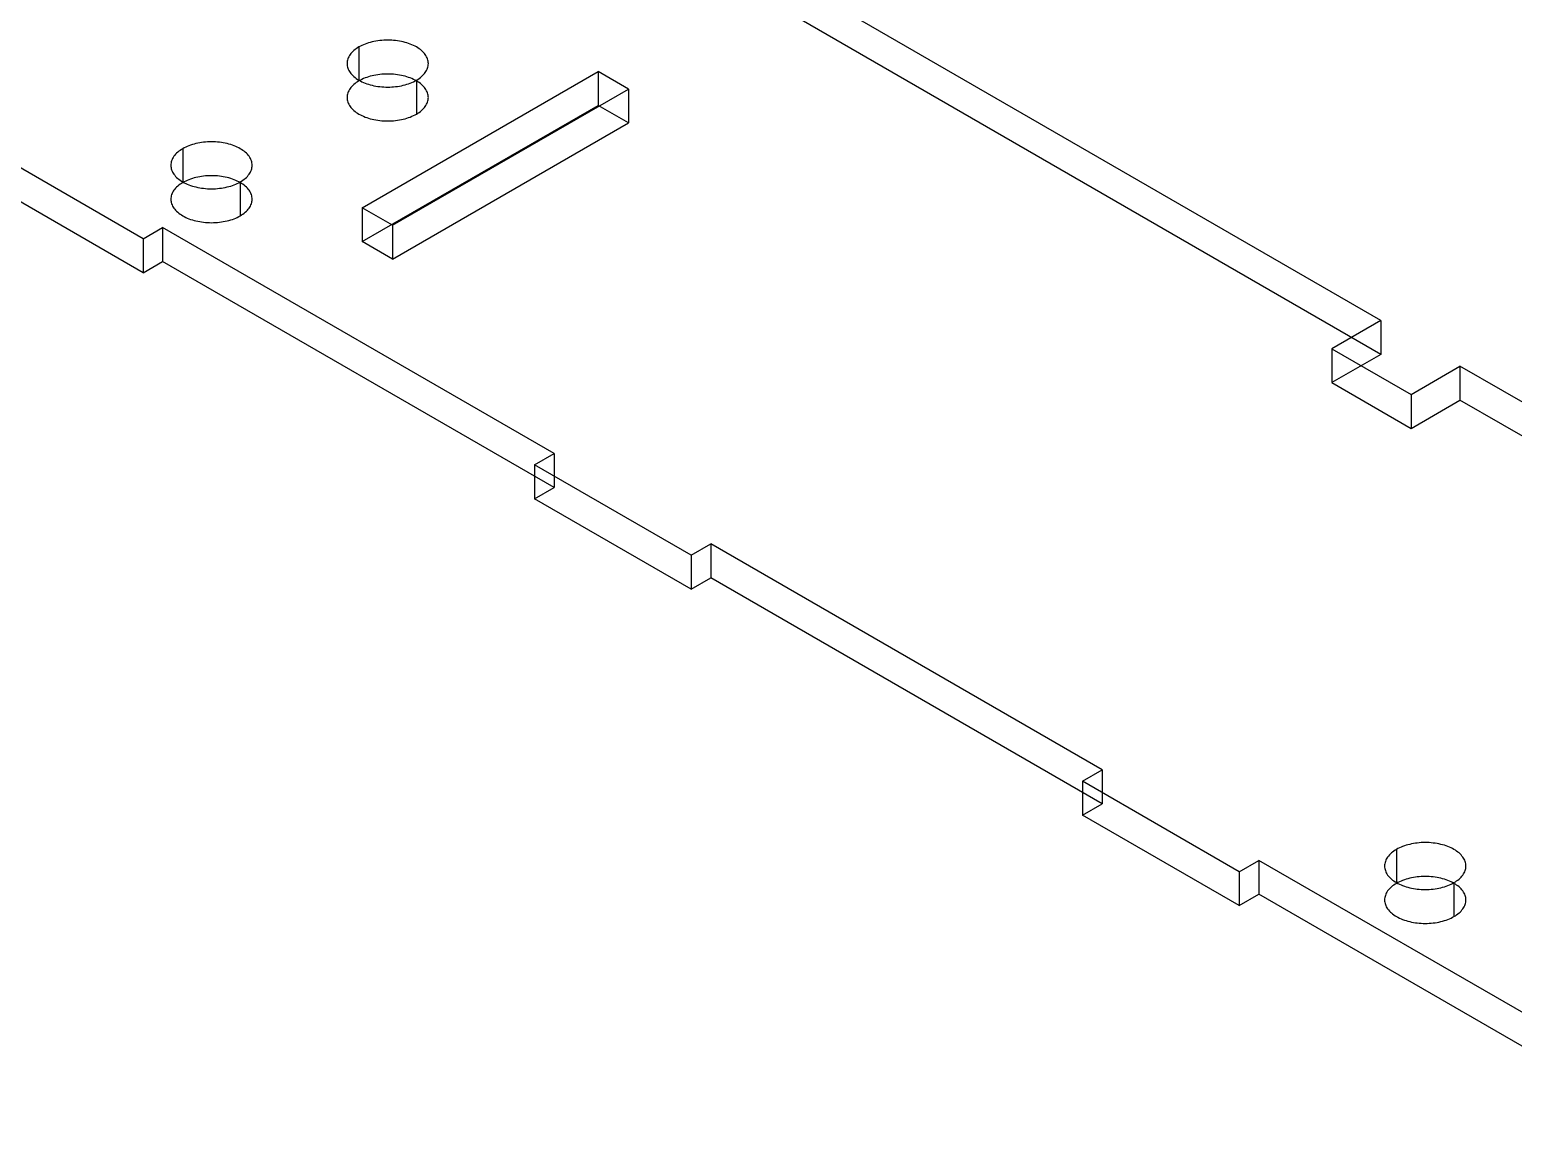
# Model space of a CAD drawing. Header units: inches. Extents: x 3 to 201, y 3 to 129.
# Drawn here: x 168.242 to 172.822, y 76.361 to 79.728 of the extents above; entities that cross this region are included whole.
import ezdxf

# ---------------------------------------------------------------- set-up
doc = ezdxf.new("R2010")
doc.units = ezdxf.units.IN
doc.header["$MEASUREMENT"] = 0

msp = doc.modelspace()

# ---------------------------------------------------------------- linework, layer by layer
at = {"layer": 'OUTLINE'}
for p, q in [((172.4127, 78.8303), (168.7599, 80.9393)), ((172.4127, 78.7256), (168.7599, 80.8346)), ((169.2778, 79.6834), (169.2728, 79.6813)), ((169.2831, 79.6853), (169.2778, 79.6834)), ((169.2884, 79.6871), (169.2831, 79.6853)), ((169.2939, 79.6886), (169.2884, 79.6871)), ((169.2995, 79.6901), (169.2939, 79.6886)), ((169.3053, 79.6914), (169.2995, 79.6901)), ((169.3111, 79.6925), (169.3053, 79.6914)), ((169.3171, 79.6934), (169.3111, 79.6925)), ((169.3231, 79.6942), (169.3171, 79.6934)), ((169.3292, 79.6948), (169.3231, 79.6942)), ((169.3353, 79.6953), (169.3292, 79.6948)), ((169.3414, 79.6955), (169.3353, 79.6953)), ((169.3476, 79.6956), (169.3414, 79.6955)), ((169.3537, 79.6955), (169.3476, 79.6956)), ((169.3599, 79.6953), (169.3537, 79.6955)), ((169.366, 79.6948), (169.3599, 79.6953)), ((169.3721, 79.6942), (169.366, 79.6948)), ((169.3781, 79.6934), (169.3721, 79.6942)), ((169.384, 79.6925), (169.3781, 79.6934)), ((169.3899, 79.6914), (169.384, 79.6925)), ((169.3956, 79.6901), (169.3899, 79.6914)), ((169.4012, 79.6886), (169.3956, 79.6901)), ((169.4067, 79.6871), (169.4012, 79.6886)), ((169.4121, 79.6853), (169.4067, 79.6871)), ((169.4173, 79.6834), (169.4121, 79.6853)), ((169.4223, 79.6813), (169.4173, 79.6834)), ((169.2258, 79.6407), (169.2245, 79.6373)), ((169.2275, 79.6442), (169.2258, 79.6407)), ((169.2294, 79.6476), (169.2275, 79.6442)), ((169.2316, 79.6509), (169.2294, 79.6476)), ((169.2341, 79.6541), (169.2316, 79.6509)), ((169.2369, 79.6573), (169.2341, 79.6541)), ((169.2399, 79.6604), (169.2369, 79.6573)), ((169.2432, 79.6634), (169.2399, 79.6604)), ((169.2468, 79.6663), (169.2432, 79.6634)), ((169.2506, 79.6691), (169.2468, 79.6663)), ((169.2546, 79.6718), (169.2506, 79.6691)), ((169.2588, 79.6744), (169.2546, 79.6718)), ((169.2633, 79.6768), (169.2588, 79.6744)), ((169.2588, 79.6744), (169.2588, 79.5697)), ((169.268, 79.6792), (169.2633, 79.6768)), ((169.2728, 79.6813), (169.268, 79.6792)), ((169.4272, 79.6792), (169.4223, 79.6813)), ((169.4319, 79.6768), (169.4272, 79.6792)), ((169.4363, 79.6744), (169.4319, 79.6768)), ((169.4406, 79.6718), (169.4363, 79.6744)), ((169.4446, 79.6691), (169.4406, 79.6718)), ((169.4484, 79.6663), (169.4446, 79.6691)), ((169.4519, 79.6634), (169.4484, 79.6663)), ((169.4552, 79.6604), (169.4519, 79.6634)), ((169.4583, 79.6573), (169.4552, 79.6604)), ((169.461, 79.6541), (169.4583, 79.6573)), ((169.4635, 79.6509), (169.461, 79.6541)), ((169.4658, 79.6476), (169.4635, 79.6509)), ((169.4677, 79.6442), (169.4658, 79.6476)), ((169.4693, 79.6407), (169.4677, 79.6442)), ((169.4707, 79.6373), (169.4693, 79.6407)), ((169.2222, 79.6267), (169.2221, 79.6231)), ((169.2221, 79.6231), (169.2222, 79.6196)), ((169.2227, 79.6302), (169.2222, 79.6267)), ((169.2222, 79.6196), (169.2227, 79.616)), ((169.2234, 79.6338), (169.2227, 79.6302)), ((169.2227, 79.616), (169.2234, 79.6125)), ((169.2245, 79.6373), (169.2234, 79.6338)), ((169.2234, 79.6125), (169.2245, 79.609)), ((169.2245, 79.609), (169.2258, 79.6055)), ((169.2258, 79.6055), (169.2275, 79.6021)), ((169.2275, 79.6021), (169.2294, 79.5987)), ((169.2294, 79.5987), (169.2316, 79.5954)), ((169.2316, 79.5954), (169.2341, 79.5922)), ((169.2341, 79.5922), (169.2369, 79.589)), ((169.2691, 79.1783), (169.9971, 79.5987)), ((169.4583, 79.589), (169.461, 79.5922)), ((169.461, 79.5922), (169.4635, 79.5954)), ((169.4635, 79.5954), (169.4658, 79.5987)), ((169.4658, 79.5987), (169.4677, 79.6021)), ((169.4677, 79.6021), (169.4693, 79.6055)), ((169.4693, 79.6055), (169.4707, 79.609)), ((169.4717, 79.6338), (169.4707, 79.6373)), ((169.4707, 79.609), (169.4717, 79.6125)), ((169.4725, 79.6302), (169.4717, 79.6338)), ((169.4717, 79.6125), (169.4725, 79.616)), ((169.4729, 79.6267), (169.4725, 79.6302)), ((169.4725, 79.616), (169.4729, 79.6196)), ((169.4731, 79.6231), (169.4729, 79.6267)), ((169.4729, 79.6196), (169.4731, 79.6231)), ((169.9971, 79.5987), (169.9971, 79.494)), ((170.0907, 79.5446), (169.9971, 79.5987)), ((169.2316, 79.5462), (169.2294, 79.5429)), ((169.2341, 79.5495), (169.2316, 79.5462)), ((169.2369, 79.5526), (169.2341, 79.5495)), ((169.2369, 79.589), (169.2399, 79.5859)), ((169.2399, 79.5557), (169.2369, 79.5526)), ((169.2399, 79.5859), (169.2432, 79.5829)), ((169.2432, 79.5587), (169.2399, 79.5557)), ((169.2432, 79.5829), (169.2468, 79.58)), ((169.2468, 79.5616), (169.2432, 79.5587)), ((169.2468, 79.58), (169.2506, 79.5772)), ((169.2506, 79.5645), (169.2468, 79.5616)), ((169.2506, 79.5772), (169.2546, 79.5745)), ((169.2546, 79.5671), (169.2506, 79.5645)), ((169.2546, 79.5745), (169.2588, 79.5719)), ((169.2588, 79.5697), (169.2546, 79.5671)), ((169.2633, 79.5722), (169.2588, 79.5697)), ((169.2588, 79.5719), (169.2633, 79.5694)), ((169.268, 79.5745), (169.2633, 79.5722)), ((169.2633, 79.5694), (169.268, 79.5671)), ((169.2728, 79.5767), (169.268, 79.5745)), ((169.268, 79.5671), (169.2728, 79.5649)), ((169.2778, 79.5787), (169.2728, 79.5767)), ((169.2728, 79.5649), (169.2778, 79.5629)), ((169.2831, 79.5806), (169.2778, 79.5787)), ((169.2778, 79.5629), (169.2831, 79.561)), ((169.2884, 79.5824), (169.2831, 79.5806)), ((169.2831, 79.561), (169.2884, 79.5592)), ((169.2939, 79.584), (169.2884, 79.5824)), ((169.2884, 79.5592), (169.2939, 79.5576)), ((169.2995, 79.5854), (169.2939, 79.584)), ((169.2939, 79.5576), (169.2995, 79.5562)), ((169.3053, 79.5867), (169.2995, 79.5854)), ((169.2995, 79.5562), (169.3053, 79.5549)), ((169.3111, 79.5878), (169.3053, 79.5867)), ((169.3053, 79.5549), (169.3111, 79.5538)), ((169.3171, 79.5888), (169.3111, 79.5878)), ((169.3111, 79.5538), (169.3171, 79.5528)), ((169.3231, 79.5896), (169.3171, 79.5888)), ((169.3171, 79.5528), (169.3231, 79.5521)), ((169.3292, 79.5902), (169.3231, 79.5896)), ((169.3231, 79.5521), (169.3292, 79.5515)), ((169.3353, 79.5906), (169.3292, 79.5902)), ((169.3292, 79.5515), (169.3353, 79.551)), ((169.3414, 79.5909), (169.3353, 79.5906)), ((169.3353, 79.551), (169.3414, 79.5508)), ((169.3476, 79.5909), (169.3414, 79.5909)), ((169.3414, 79.5508), (169.3476, 79.5507)), ((169.3537, 79.5909), (169.3476, 79.5909)), ((169.3476, 79.5507), (169.3537, 79.5508)), ((169.3599, 79.5906), (169.3537, 79.5909)), ((169.3537, 79.5508), (169.3599, 79.551)), ((169.366, 79.5902), (169.3599, 79.5906)), ((169.3599, 79.551), (169.366, 79.5515)), ((169.3721, 79.5896), (169.366, 79.5902)), ((169.366, 79.5515), (169.3721, 79.5521)), ((169.3781, 79.5888), (169.3721, 79.5896)), ((169.3721, 79.5521), (169.3781, 79.5528)), ((169.384, 79.5878), (169.3781, 79.5888)), ((169.3781, 79.5528), (169.384, 79.5538)), ((169.3899, 79.5867), (169.384, 79.5878)), ((169.384, 79.5538), (169.3899, 79.5549)), ((169.3956, 79.5854), (169.3899, 79.5867)), ((169.3899, 79.5549), (169.3956, 79.5562)), ((169.4012, 79.584), (169.3956, 79.5854)), ((169.3956, 79.5562), (169.4012, 79.5576)), ((169.4067, 79.5824), (169.4012, 79.584)), ((169.4012, 79.5576), (169.4067, 79.5592)), ((169.4121, 79.5806), (169.4067, 79.5824)), ((169.4067, 79.5592), (169.4121, 79.561)), ((169.4173, 79.5787), (169.4121, 79.5806)), ((169.4121, 79.561), (169.4173, 79.5629)), ((169.4223, 79.5767), (169.4173, 79.5787)), ((169.4173, 79.5629), (169.4223, 79.5649)), ((169.4272, 79.5745), (169.4223, 79.5767)), ((169.4223, 79.5649), (169.4272, 79.5671)), ((169.4319, 79.5722), (169.4272, 79.5745)), ((169.4272, 79.5671), (169.4319, 79.5694)), ((169.4363, 79.5697), (169.4319, 79.5722)), ((169.4319, 79.5694), (169.4363, 79.5719)), ((169.4363, 79.5719), (169.4406, 79.5745)), ((169.4363, 79.5719), (169.4363, 79.4672)), ((169.4406, 79.5671), (169.4363, 79.5697)), ((169.4406, 79.5745), (169.4446, 79.5772)), ((169.4446, 79.5645), (169.4406, 79.5671)), ((169.4446, 79.5772), (169.4484, 79.58)), ((169.4484, 79.5616), (169.4446, 79.5645)), ((169.4484, 79.58), (169.4519, 79.5829)), ((169.4519, 79.5587), (169.4484, 79.5616)), ((169.4519, 79.5829), (169.4552, 79.5859)), ((169.4552, 79.5557), (169.4519, 79.5587)), ((169.4552, 79.5859), (169.4583, 79.589)), ((169.4583, 79.5526), (169.4552, 79.5557)), ((169.461, 79.5495), (169.4583, 79.5526)), ((169.4635, 79.5462), (169.461, 79.5495)), ((169.4658, 79.5429), (169.4635, 79.5462)), ((169.2222, 79.522), (169.2221, 79.5185)), ((169.2221, 79.5185), (169.2222, 79.5149)), ((169.2227, 79.5256), (169.2222, 79.522)), ((169.2222, 79.5149), (169.2227, 79.5114)), ((169.2234, 79.5291), (169.2227, 79.5256)), ((169.2227, 79.5114), (169.2234, 79.5078)), ((169.2245, 79.5326), (169.2234, 79.5291)), ((169.2234, 79.5078), (169.2245, 79.5043)), ((169.2258, 79.5361), (169.2245, 79.5326)), ((169.2245, 79.5043), (169.2258, 79.5009)), ((169.2275, 79.5395), (169.2258, 79.5361)), ((169.2258, 79.5009), (169.2275, 79.4974)), ((169.2294, 79.5429), (169.2275, 79.5395)), ((169.3627, 79.1243), (170.0907, 79.5446)), ((169.4677, 79.5395), (169.4658, 79.5429)), ((169.4693, 79.5361), (169.4677, 79.5395)), ((169.4677, 79.4974), (169.4693, 79.5009)), ((169.4707, 79.5326), (169.4693, 79.5361)), ((169.4693, 79.5009), (169.4707, 79.5043)), ((169.4717, 79.5291), (169.4707, 79.5326)), ((169.4707, 79.5043), (169.4717, 79.5078)), ((169.4725, 79.5256), (169.4717, 79.5291)), ((169.4717, 79.5078), (169.4725, 79.5114)), ((169.4729, 79.522), (169.4725, 79.5256)), ((169.4725, 79.5114), (169.4729, 79.5149)), ((169.4731, 79.5185), (169.4729, 79.522)), ((169.4729, 79.5149), (169.4731, 79.5185)), ((170.0907, 79.5446), (170.0907, 79.44)), ((169.2275, 79.4974), (169.2294, 79.4941)), ((169.2294, 79.4941), (169.2316, 79.4907)), ((169.2316, 79.4907), (169.2341, 79.4875)), ((169.2341, 79.4875), (169.2369, 79.4843)), ((169.2369, 79.4843), (169.2399, 79.4812)), ((169.2399, 79.4812), (169.2432, 79.4782)), ((169.2432, 79.4782), (169.2468, 79.4753)), ((169.2468, 79.4753), (169.2506, 79.4725)), ((169.2506, 79.4725), (169.2546, 79.4698)), ((169.2546, 79.4698), (169.2588, 79.4672)), ((169.2588, 79.4672), (169.2633, 79.4648)), ((169.2633, 79.4648), (169.268, 79.4625)), ((169.268, 79.4625), (169.2728, 79.4603)), ((169.2691, 79.0737), (169.9971, 79.494)), ((169.2728, 79.4603), (169.2778, 79.4582)), ((169.2778, 79.4582), (169.2831, 79.4563)), ((169.2831, 79.4563), (169.2884, 79.4546)), ((169.2884, 79.4546), (169.2939, 79.453)), ((169.4012, 79.453), (169.4067, 79.4546)), ((169.4067, 79.4546), (169.4121, 79.4563)), ((169.4121, 79.4563), (169.4173, 79.4582)), ((169.4173, 79.4582), (169.4223, 79.4603)), ((169.4223, 79.4603), (169.4272, 79.4625)), ((169.4272, 79.4625), (169.4319, 79.4648)), ((169.4319, 79.4648), (169.4363, 79.4672)), ((169.4363, 79.4672), (169.4406, 79.4698)), ((169.4406, 79.4698), (169.4446, 79.4725)), ((169.4446, 79.4725), (169.4484, 79.4753)), ((169.4484, 79.4753), (169.4519, 79.4782)), ((169.4519, 79.4782), (169.4552, 79.4812)), ((169.4552, 79.4812), (169.4583, 79.4843)), ((169.4583, 79.4843), (169.461, 79.4875)), ((169.461, 79.4875), (169.4635, 79.4907)), ((169.4635, 79.4907), (169.4658, 79.4941)), ((169.4658, 79.4941), (169.4677, 79.4974)), ((170.0907, 79.44), (169.9971, 79.494)), ((169.2939, 79.453), (169.2995, 79.4515)), ((169.2995, 79.4515), (169.3053, 79.4503)), ((169.3053, 79.4503), (169.3111, 79.4491)), ((169.3111, 79.4491), (169.3171, 79.4482)), ((169.3171, 79.4482), (169.3231, 79.4474)), ((169.3231, 79.4474), (169.3292, 79.4468)), ((169.3292, 79.4468), (169.3353, 79.4464)), ((169.3353, 79.4464), (169.3414, 79.4461)), ((169.3414, 79.4461), (169.3476, 79.446)), ((169.3476, 79.446), (169.3537, 79.4461)), ((169.3537, 79.4461), (169.3599, 79.4464)), ((169.3599, 79.4464), (169.366, 79.4468)), ((169.3627, 79.0197), (170.0907, 79.44)), ((169.366, 79.4468), (169.3721, 79.4474)), ((169.3721, 79.4474), (169.3781, 79.4482)), ((169.3781, 79.4482), (169.384, 79.4491)), ((169.384, 79.4491), (169.3899, 79.4503)), ((169.3899, 79.4503), (169.3956, 79.4515)), ((169.3956, 79.4515), (169.4012, 79.453)), ((168.7195, 79.3629), (168.715, 79.3604)), ((168.7241, 79.3652), (168.7195, 79.3629)), ((168.729, 79.3674), (168.7241, 79.3652)), ((168.734, 79.3694), (168.729, 79.3674)), ((168.7392, 79.3713), (168.734, 79.3694)), ((168.7446, 79.3731), (168.7392, 79.3713)), ((168.7501, 79.3747), (168.7446, 79.3731)), ((168.7557, 79.3761), (168.7501, 79.3747)), ((168.7615, 79.3774), (168.7557, 79.3761)), ((168.7673, 79.3785), (168.7615, 79.3774)), ((168.7733, 79.3795), (168.7673, 79.3785)), ((168.7793, 79.3802), (168.7733, 79.3795)), ((168.7853, 79.3808), (168.7793, 79.3802)), ((168.7915, 79.3813), (168.7853, 79.3808)), ((168.7976, 79.3815), (168.7915, 79.3813)), ((168.8038, 79.3816), (168.7976, 79.3815)), ((168.8099, 79.3815), (168.8038, 79.3816)), ((168.8161, 79.3813), (168.8099, 79.3815)), ((168.8222, 79.3808), (168.8161, 79.3813)), ((168.8282, 79.3802), (168.8222, 79.3808)), ((168.8343, 79.3795), (168.8282, 79.3802)), ((168.8402, 79.3785), (168.8343, 79.3795)), ((168.846, 79.3774), (168.8402, 79.3785)), ((168.8518, 79.3761), (168.846, 79.3774)), ((168.8574, 79.3747), (168.8518, 79.3761)), ((168.8629, 79.3731), (168.8574, 79.3747)), ((168.8683, 79.3713), (168.8629, 79.3731)), ((168.8735, 79.3694), (168.8683, 79.3713)), ((168.8785, 79.3674), (168.8735, 79.3694)), ((168.8834, 79.3652), (168.8785, 79.3674)), ((168.888, 79.3629), (168.8834, 79.3652)), ((168.8925, 79.3604), (168.888, 79.3629)), ((168.5923, 79.0824), (168.1089, 79.3615)), ((168.6796, 79.3198), (168.6789, 79.3163)), ((168.6807, 79.3233), (168.6796, 79.3198)), ((168.682, 79.3268), (168.6807, 79.3233)), ((168.6837, 79.3302), (168.682, 79.3268)), ((168.6856, 79.3336), (168.6837, 79.3302)), ((168.6878, 79.3369), (168.6856, 79.3336)), ((168.6903, 79.3401), (168.6878, 79.3369)), ((168.6931, 79.3433), (168.6903, 79.3401)), ((168.6961, 79.3464), (168.6931, 79.3433)), ((168.6994, 79.3494), (168.6961, 79.3464)), ((168.7029, 79.3523), (168.6994, 79.3494)), ((168.7067, 79.3551), (168.7029, 79.3523)), ((168.7108, 79.3578), (168.7067, 79.3551)), ((168.715, 79.3604), (168.7108, 79.3578)), ((168.715, 79.3604), (168.715, 79.2557)), ((168.8968, 79.3578), (168.8925, 79.3604)), ((168.9008, 79.3551), (168.8968, 79.3578)), ((168.9046, 79.3523), (168.9008, 79.3551)), ((168.9081, 79.3494), (168.9046, 79.3523)), ((168.9114, 79.3464), (168.9081, 79.3494)), ((168.9144, 79.3433), (168.9114, 79.3464)), ((168.9172, 79.3401), (168.9144, 79.3433)), ((168.9197, 79.3369), (168.9172, 79.3401)), ((168.9219, 79.3336), (168.9197, 79.3369)), ((168.9239, 79.3302), (168.9219, 79.3336)), ((168.9255, 79.3268), (168.9239, 79.3302)), ((168.9269, 79.3233), (168.9255, 79.3268)), ((168.9279, 79.3198), (168.9269, 79.3233)), ((168.9287, 79.3163), (168.9279, 79.3198)), ((168.6784, 79.3127), (168.6782, 79.3092)), ((168.6782, 79.3092), (168.6784, 79.3056)), ((168.6789, 79.3163), (168.6784, 79.3127)), ((168.6784, 79.3056), (168.6789, 79.3021)), ((168.6789, 79.3021), (168.6796, 79.2985)), ((168.6796, 79.2985), (168.6807, 79.295)), ((168.6807, 79.295), (168.682, 79.2915)), ((168.682, 79.2915), (168.6837, 79.2881)), ((168.6837, 79.2881), (168.6856, 79.2847)), ((168.6856, 79.2847), (168.6878, 79.2814)), ((168.6878, 79.2814), (168.6903, 79.2782)), ((168.6903, 79.2782), (168.6931, 79.275)), ((168.6931, 79.275), (168.6961, 79.2719)), ((168.6961, 79.2719), (168.6994, 79.2689)), ((168.7557, 79.2714), (168.7501, 79.27)), ((168.7615, 79.2727), (168.7557, 79.2714)), ((168.7673, 79.2738), (168.7615, 79.2727)), ((168.7733, 79.2748), (168.7673, 79.2738)), ((168.7793, 79.2756), (168.7733, 79.2748)), ((168.7853, 79.2762), (168.7793, 79.2756)), ((168.7915, 79.2766), (168.7853, 79.2762)), ((168.7976, 79.2769), (168.7915, 79.2766)), ((168.8038, 79.277), (168.7976, 79.2769)), ((168.8099, 79.2769), (168.8038, 79.277)), ((168.8161, 79.2766), (168.8099, 79.2769)), ((168.8222, 79.2762), (168.8161, 79.2766)), ((168.8282, 79.2756), (168.8222, 79.2762)), ((168.8343, 79.2748), (168.8282, 79.2756)), ((168.8402, 79.2738), (168.8343, 79.2748)), ((168.846, 79.2727), (168.8402, 79.2738)), ((168.8518, 79.2714), (168.846, 79.2727)), ((168.8574, 79.27), (168.8518, 79.2714)), ((168.9081, 79.2689), (168.9114, 79.2719)), ((168.9114, 79.2719), (168.9144, 79.275)), ((168.9144, 79.275), (168.9172, 79.2782)), ((168.9172, 79.2782), (168.9197, 79.2814)), ((168.9197, 79.2814), (168.9219, 79.2847)), ((168.9219, 79.2847), (168.9239, 79.2881)), ((168.9239, 79.2881), (168.9255, 79.2915)), ((168.9255, 79.2915), (168.9269, 79.295)), ((168.9269, 79.295), (168.9279, 79.2985)), ((168.9279, 79.2985), (168.9287, 79.3021)), ((168.9291, 79.3127), (168.9287, 79.3163)), ((168.9287, 79.3021), (168.9291, 79.3056)), ((168.9293, 79.3092), (168.9291, 79.3127)), ((168.9291, 79.3056), (168.9293, 79.3092)), ((168.5923, 78.9777), (168.1089, 79.2568)), ((168.6837, 79.2255), (168.682, 79.2221)), ((168.6856, 79.2289), (168.6837, 79.2255)), ((168.6878, 79.2322), (168.6856, 79.2289)), ((168.6903, 79.2355), (168.6878, 79.2322)), ((168.6931, 79.2387), (168.6903, 79.2355)), ((168.6961, 79.2418), (168.6931, 79.2387)), ((168.6994, 79.2448), (168.6961, 79.2418)), ((168.6994, 79.2689), (168.7029, 79.266)), ((168.7029, 79.2477), (168.6994, 79.2448)), ((168.7029, 79.266), (168.7067, 79.2632)), ((168.7067, 79.2505), (168.7029, 79.2477)), ((168.7067, 79.2632), (168.7108, 79.2605)), ((168.7108, 79.2532), (168.7067, 79.2505)), ((168.7108, 79.2605), (168.715, 79.2579)), ((168.715, 79.2557), (168.7108, 79.2532)), ((168.7195, 79.2582), (168.715, 79.2557)), ((168.715, 79.2579), (168.7195, 79.2555)), ((168.7241, 79.2605), (168.7195, 79.2582)), ((168.7195, 79.2555), (168.7241, 79.2531)), ((168.729, 79.2627), (168.7241, 79.2605)), ((168.7241, 79.2531), (168.729, 79.251)), ((168.734, 79.2647), (168.729, 79.2627)), ((168.729, 79.251), (168.734, 79.2489)), ((168.7392, 79.2667), (168.734, 79.2647)), ((168.734, 79.2489), (168.7392, 79.247)), ((168.7446, 79.2684), (168.7392, 79.2667)), ((168.7392, 79.247), (168.7446, 79.2452)), ((168.7501, 79.27), (168.7446, 79.2684)), ((168.7446, 79.2452), (168.7501, 79.2436)), ((168.7501, 79.2436), (168.7557, 79.2422)), ((168.7557, 79.2422), (168.7615, 79.2409)), ((168.7615, 79.2409), (168.7673, 79.2398)), ((168.7673, 79.2398), (168.7733, 79.2389)), ((168.7733, 79.2389), (168.7793, 79.2381)), ((168.7793, 79.2381), (168.7853, 79.2375)), ((168.7853, 79.2375), (168.7915, 79.237)), ((168.7915, 79.237), (168.7976, 79.2368)), ((168.7976, 79.2368), (168.8038, 79.2367)), ((168.8038, 79.2367), (168.8099, 79.2368)), ((168.8099, 79.2368), (168.8161, 79.237)), ((168.8161, 79.237), (168.8222, 79.2375)), ((168.8222, 79.2375), (168.8282, 79.2381)), ((168.8282, 79.2381), (168.8343, 79.2389)), ((168.8343, 79.2389), (168.8402, 79.2398)), ((168.8402, 79.2398), (168.846, 79.2409)), ((168.846, 79.2409), (168.8518, 79.2422)), ((168.8518, 79.2422), (168.8574, 79.2436)), ((168.8629, 79.2684), (168.8574, 79.27)), ((168.8574, 79.2436), (168.8629, 79.2452)), ((168.8683, 79.2667), (168.8629, 79.2684)), ((168.8629, 79.2452), (168.8683, 79.247)), ((168.8735, 79.2647), (168.8683, 79.2667)), ((168.8683, 79.247), (168.8735, 79.2489)), ((168.8785, 79.2627), (168.8735, 79.2647)), ((168.8735, 79.2489), (168.8785, 79.251)), ((168.8834, 79.2605), (168.8785, 79.2627)), ((168.8785, 79.251), (168.8834, 79.2531)), ((168.888, 79.2582), (168.8834, 79.2605)), ((168.8834, 79.2531), (168.888, 79.2555)), ((168.8925, 79.2557), (168.888, 79.2582)), ((168.888, 79.2555), (168.8925, 79.2579)), ((168.8925, 79.2579), (168.8968, 79.2605)), ((168.8925, 79.2579), (168.8925, 79.1533)), ((168.8968, 79.2532), (168.8925, 79.2557)), ((168.8968, 79.2605), (168.9008, 79.2632)), ((168.9008, 79.2505), (168.8968, 79.2532)), ((168.9008, 79.2632), (168.9046, 79.266)), ((168.9046, 79.2477), (168.9008, 79.2505)), ((168.9046, 79.266), (168.9081, 79.2689)), ((168.9081, 79.2448), (168.9046, 79.2477)), ((168.9114, 79.2418), (168.9081, 79.2448)), ((168.9144, 79.2387), (168.9114, 79.2418)), ((168.9172, 79.2355), (168.9144, 79.2387)), ((168.9197, 79.2322), (168.9172, 79.2355)), ((168.9219, 79.2289), (168.9197, 79.2322)), ((168.9239, 79.2255), (168.9219, 79.2289)), ((168.9255, 79.2221), (168.9239, 79.2255)), ((168.6784, 79.2081), (168.6782, 79.2045)), ((168.6782, 79.2045), (168.6784, 79.2009)), ((168.6789, 79.2116), (168.6784, 79.2081)), ((168.6784, 79.2009), (168.6789, 79.1974)), ((168.6796, 79.2151), (168.6789, 79.2116)), ((168.6789, 79.1974), (168.6796, 79.1939)), ((168.6807, 79.2186), (168.6796, 79.2151)), ((168.6796, 79.1939), (168.6807, 79.1904)), ((168.682, 79.2221), (168.6807, 79.2186)), ((168.6807, 79.1904), (168.682, 79.1869)), ((168.682, 79.1869), (168.6837, 79.1835)), ((168.6837, 79.1835), (168.6856, 79.1801)), ((168.6856, 79.1801), (168.6878, 79.1768)), ((168.9197, 79.1768), (168.9219, 79.1801)), ((168.9219, 79.1801), (168.9239, 79.1835)), ((168.9239, 79.1835), (168.9255, 79.1869)), ((168.9269, 79.2186), (168.9255, 79.2221)), ((168.9255, 79.1869), (168.9269, 79.1904)), ((168.9279, 79.2151), (168.9269, 79.2186)), ((168.9269, 79.1904), (168.9279, 79.1939)), ((168.9287, 79.2116), (168.9279, 79.2151)), ((168.9279, 79.1939), (168.9287, 79.1974)), ((168.9291, 79.2081), (168.9287, 79.2116)), ((168.9287, 79.1974), (168.9291, 79.2009)), ((168.9293, 79.2045), (168.9291, 79.2081)), ((168.9291, 79.2009), (168.9293, 79.2045)), ((168.6878, 79.1768), (168.6903, 79.1735)), ((168.6903, 79.1735), (168.6931, 79.1703)), ((168.6931, 79.1703), (168.6961, 79.1672)), ((168.6961, 79.1672), (168.6994, 79.1642)), ((168.6994, 79.1642), (168.7029, 79.1613)), ((168.7029, 79.1613), (168.7067, 79.1585)), ((168.7067, 79.1585), (168.7108, 79.1558)), ((168.7108, 79.1558), (168.715, 79.1533)), ((168.715, 79.1533), (168.7195, 79.1508)), ((168.7195, 79.1508), (168.7241, 79.1485)), ((168.7241, 79.1485), (168.729, 79.1463)), ((168.729, 79.1463), (168.734, 79.1442)), ((168.734, 79.1442), (168.7392, 79.1423)), ((168.7392, 79.1423), (168.7446, 79.1406)), ((168.7446, 79.1406), (168.7501, 79.139)), ((168.7501, 79.139), (168.7557, 79.1375)), ((168.7557, 79.1375), (168.7615, 79.1363)), ((168.7615, 79.1363), (168.7673, 79.1352)), ((168.7673, 79.1352), (168.7733, 79.1342)), ((168.7733, 79.1342), (168.7793, 79.1334)), ((168.8282, 79.1334), (168.8343, 79.1342)), ((168.8343, 79.1342), (168.8402, 79.1352)), ((168.8402, 79.1352), (168.846, 79.1363)), ((168.846, 79.1363), (168.8518, 79.1375)), ((168.8518, 79.1375), (168.8574, 79.139)), ((168.8574, 79.139), (168.8629, 79.1406)), ((168.8629, 79.1406), (168.8683, 79.1423)), ((168.8683, 79.1423), (168.8735, 79.1442)), ((168.8735, 79.1442), (168.8785, 79.1463)), ((168.8785, 79.1463), (168.8834, 79.1485)), ((168.8834, 79.1485), (168.888, 79.1508)), ((168.888, 79.1508), (168.8925, 79.1533)), ((168.8925, 79.1533), (168.8968, 79.1558)), ((168.8968, 79.1558), (168.9008, 79.1585)), ((168.9008, 79.1585), (168.9046, 79.1613)), ((168.9046, 79.1613), (168.9081, 79.1642)), ((168.9081, 79.1642), (168.9114, 79.1672)), ((168.9114, 79.1672), (168.9144, 79.1703)), ((168.9144, 79.1703), (168.9172, 79.1735)), ((168.9172, 79.1735), (168.9197, 79.1768)), ((169.3627, 79.1243), (169.2691, 79.1783)), ((169.2691, 79.1783), (169.2691, 79.0737)), ((168.5923, 79.0824), (168.6527, 79.1173)), ((169.8612, 78.4195), (168.6527, 79.1173)), ((168.6527, 79.1173), (168.6527, 79.0126)), ((168.7793, 79.1334), (168.7853, 79.1328)), ((168.7853, 79.1328), (168.7915, 79.1324)), ((168.7915, 79.1324), (168.7976, 79.1321)), ((168.7976, 79.1321), (168.8038, 79.132)), ((168.8038, 79.132), (168.8099, 79.1321)), ((168.8099, 79.1321), (168.8161, 79.1324)), ((168.8161, 79.1324), (168.8222, 79.1328)), ((168.8222, 79.1328), (168.8282, 79.1334)), ((169.3627, 79.1243), (169.3627, 79.0197)), ((168.5923, 79.0824), (168.5923, 78.9777)), ((169.3627, 79.0197), (169.2691, 79.0737)), ((168.5923, 78.9777), (168.6527, 79.0126)), ((169.8612, 78.3149), (168.6527, 79.0126)), ((172.4127, 78.8303), (172.2616, 78.7431)), ((172.4127, 78.8303), (172.4127, 78.7256)), ((172.2616, 78.7431), (172.5062, 78.6019)), ((172.2616, 78.7431), (172.2616, 78.6384)), ((172.4127, 78.7256), (172.2616, 78.6384)), ((172.5062, 78.6019), (172.6573, 78.6891)), ((172.6573, 78.6891), (172.6573, 78.5844)), ((176.3101, 76.5801), (172.6573, 78.6891)), ((172.2616, 78.6384), (172.5062, 78.4972)), ((172.5062, 78.6019), (172.5062, 78.4972)), ((172.5062, 78.4972), (172.6573, 78.5844)), ((176.3101, 76.4754), (172.6573, 78.5844)), ((169.8008, 78.3846), (169.8612, 78.4195)), ((169.8612, 78.4195), (169.8612, 78.3149)), ((169.8008, 78.3846), (169.8008, 78.28)), ((170.2842, 78.1055), (169.8008, 78.3846)), ((169.8008, 78.28), (169.8612, 78.3149)), ((170.2842, 78.0009), (169.8008, 78.28)), ((170.2842, 78.1055), (170.3446, 78.1404)), ((171.5531, 77.4427), (170.3446, 78.1404)), ((170.3446, 78.1404), (170.3446, 78.0358)), ((170.2842, 78.1055), (170.2842, 78.0009)), ((170.2842, 78.0009), (170.3446, 78.0358)), ((171.5531, 77.338), (170.3446, 78.0358)), ((171.4927, 77.4078), (171.5531, 77.4427)), ((171.5531, 77.4427), (171.5531, 77.338)), ((171.4927, 77.4078), (171.4927, 77.3031)), ((171.976, 77.1287), (171.4927, 77.4078)), ((171.4927, 77.3031), (171.5531, 77.338)), ((171.976, 77.024), (171.4927, 77.3031)), ((172.4964, 77.2117), (172.4909, 77.2101)), ((172.5021, 77.2131), (172.4964, 77.2117)), ((172.5078, 77.2144), (172.5021, 77.2131)), ((172.5136, 77.2155), (172.5078, 77.2144)), ((172.5196, 77.2164), (172.5136, 77.2155)), ((172.5256, 77.2172), (172.5196, 77.2164)), ((172.5317, 77.2178), (172.5256, 77.2172)), ((172.5378, 77.2183), (172.5317, 77.2178)), ((172.5439, 77.2185), (172.5378, 77.2183)), ((172.5501, 77.2186), (172.5439, 77.2185)), ((172.5562, 77.2185), (172.5501, 77.2186)), ((172.5624, 77.2183), (172.5562, 77.2185)), ((172.5685, 77.2178), (172.5624, 77.2183)), ((172.5746, 77.2172), (172.5685, 77.2178)), ((172.5806, 77.2164), (172.5746, 77.2172)), ((172.5865, 77.2155), (172.5806, 77.2164)), ((172.5924, 77.2144), (172.5865, 77.2155)), ((172.5981, 77.2131), (172.5924, 77.2144)), ((172.6037, 77.2117), (172.5981, 77.2131)), ((172.6092, 77.2101), (172.6037, 77.2117)), ((172.43, 77.1672), (172.4283, 77.1638)), ((172.4319, 77.1706), (172.43, 77.1672)), ((172.4341, 77.1739), (172.4319, 77.1706)), ((172.4366, 77.1771), (172.4341, 77.1739)), ((172.4394, 77.1803), (172.4366, 77.1771)), ((172.4424, 77.1834), (172.4394, 77.1803)), ((172.4457, 77.1864), (172.4424, 77.1834)), ((172.4493, 77.1893), (172.4457, 77.1864)), ((172.4531, 77.1921), (172.4493, 77.1893)), ((172.4571, 77.1948), (172.4531, 77.1921)), ((172.4613, 77.1974), (172.4571, 77.1948)), ((172.4658, 77.1998), (172.4613, 77.1974)), ((172.4613, 77.1974), (172.4613, 77.0927)), ((172.4705, 77.2022), (172.4658, 77.1998)), ((172.4753, 77.2044), (172.4705, 77.2022)), ((172.4804, 77.2064), (172.4753, 77.2044)), ((172.4856, 77.2083), (172.4804, 77.2064)), ((172.4909, 77.2101), (172.4856, 77.2083)), ((172.6146, 77.2083), (172.6092, 77.2101)), ((172.6198, 77.2064), (172.6146, 77.2083)), ((172.6248, 77.2044), (172.6198, 77.2064)), ((172.6297, 77.2022), (172.6248, 77.2044)), ((172.6344, 77.1998), (172.6297, 77.2022)), ((172.6388, 77.1974), (172.6344, 77.1998)), ((172.6431, 77.1948), (172.6388, 77.1974)), ((172.6471, 77.1921), (172.6431, 77.1948)), ((172.6509, 77.1893), (172.6471, 77.1921)), ((172.6544, 77.1864), (172.6509, 77.1893)), ((172.6577, 77.1834), (172.6544, 77.1864)), ((172.6608, 77.1803), (172.6577, 77.1834)), ((172.6635, 77.1771), (172.6608, 77.1803)), ((172.666, 77.1739), (172.6635, 77.1771)), ((172.6683, 77.1706), (172.666, 77.1739)), ((172.6702, 77.1672), (172.6683, 77.1706)), ((172.6718, 77.1638), (172.6702, 77.1672)), ((171.976, 77.1287), (172.0365, 77.1636)), ((171.976, 77.1287), (171.976, 77.024)), ((172.0365, 77.1636), (172.0365, 77.0589)), ((173.245, 76.4659), (172.0365, 77.1636)), ((172.4247, 77.1497), (172.4246, 77.1462)), ((172.4246, 77.1462), (172.4247, 77.1426)), ((172.4252, 77.1533), (172.4247, 77.1497)), ((172.4247, 77.1426), (172.4252, 77.139)), ((172.4259, 77.1568), (172.4252, 77.1533)), ((172.4252, 77.139), (172.4259, 77.1355)), ((172.427, 77.1603), (172.4259, 77.1568)), ((172.4259, 77.1355), (172.427, 77.132)), ((172.4283, 77.1638), (172.427, 77.1603)), ((172.427, 77.132), (172.4283, 77.1285)), ((172.4283, 77.1285), (172.43, 77.1251)), ((172.43, 77.1251), (172.4319, 77.1217)), ((172.4319, 77.1217), (172.4341, 77.1184)), ((172.666, 77.1184), (172.6683, 77.1217)), ((172.6683, 77.1217), (172.6702, 77.1251)), ((172.6702, 77.1251), (172.6718, 77.1285)), ((172.6732, 77.1603), (172.6718, 77.1638)), ((172.6718, 77.1285), (172.6732, 77.132)), ((172.6742, 77.1568), (172.6732, 77.1603)), ((172.6732, 77.132), (172.6742, 77.1355)), ((172.675, 77.1533), (172.6742, 77.1568)), ((172.6742, 77.1355), (172.675, 77.139)), ((172.6754, 77.1497), (172.675, 77.1533)), ((172.675, 77.139), (172.6754, 77.1426)), ((172.6756, 77.1462), (172.6754, 77.1497)), ((172.6754, 77.1426), (172.6756, 77.1462)), ((172.4341, 77.1184), (172.4366, 77.1152)), ((172.4366, 77.1152), (172.4394, 77.112)), ((172.4394, 77.0756), (172.4366, 77.0725)), ((172.4394, 77.112), (172.4424, 77.1089)), ((172.4424, 77.0787), (172.4394, 77.0756)), ((172.4424, 77.1089), (172.4457, 77.1059)), ((172.4457, 77.0817), (172.4424, 77.0787)), ((172.4457, 77.1059), (172.4493, 77.103)), ((172.4493, 77.0847), (172.4457, 77.0817)), ((172.4493, 77.103), (172.4531, 77.1002)), ((172.4531, 77.0875), (172.4493, 77.0847)), ((172.4531, 77.1002), (172.4571, 77.0975)), ((172.4571, 77.0902), (172.4531, 77.0875)), ((172.4571, 77.0975), (172.4613, 77.0949)), ((172.4613, 77.0927), (172.4571, 77.0902)), ((172.4658, 77.0952), (172.4613, 77.0927)), ((172.4613, 77.0949), (172.4658, 77.0925)), ((172.4705, 77.0975), (172.4658, 77.0952)), ((172.4658, 77.0925), (172.4705, 77.0901)), ((172.4753, 77.0997), (172.4705, 77.0975)), ((172.4705, 77.0901), (172.4753, 77.0879)), ((172.4804, 77.1017), (172.4753, 77.0997)), ((172.4753, 77.0879), (172.4804, 77.0859)), ((172.4856, 77.1036), (172.4804, 77.1017)), ((172.4804, 77.0859), (172.4856, 77.084)), ((172.4909, 77.1054), (172.4856, 77.1036)), ((172.4856, 77.084), (172.4909, 77.0822)), ((172.4964, 77.107), (172.4909, 77.1054)), ((172.4909, 77.0822), (172.4964, 77.0806)), ((172.5021, 77.1084), (172.4964, 77.107)), ((172.4964, 77.0806), (172.5021, 77.0792)), ((172.5078, 77.1097), (172.5021, 77.1084)), ((172.5021, 77.0792), (172.5078, 77.0779)), ((172.5136, 77.1108), (172.5078, 77.1097)), ((172.5078, 77.0779), (172.5136, 77.0768)), ((172.5196, 77.1118), (172.5136, 77.1108)), ((172.5136, 77.0768), (172.5196, 77.0759)), ((172.5256, 77.1126), (172.5196, 77.1118)), ((172.5196, 77.0759), (172.5256, 77.0751)), ((172.5317, 77.1132), (172.5256, 77.1126)), ((172.5256, 77.0751), (172.5317, 77.0745)), ((172.5378, 77.1136), (172.5317, 77.1132)), ((172.5317, 77.0745), (172.5378, 77.074)), ((172.5439, 77.1139), (172.5378, 77.1136)), ((172.5378, 77.074), (172.5439, 77.0738)), ((172.5501, 77.114), (172.5439, 77.1139)), ((172.5439, 77.0738), (172.5501, 77.0737)), ((172.5562, 77.1139), (172.5501, 77.114)), ((172.5501, 77.0737), (172.5562, 77.0738)), ((172.5624, 77.1136), (172.5562, 77.1139)), ((172.5562, 77.0738), (172.5624, 77.074)), ((172.5685, 77.1132), (172.5624, 77.1136)), ((172.5624, 77.074), (172.5685, 77.0745)), ((172.5746, 77.1126), (172.5685, 77.1132)), ((172.5685, 77.0745), (172.5746, 77.0751)), ((172.5806, 77.1118), (172.5746, 77.1126)), ((172.5746, 77.0751), (172.5806, 77.0759)), ((172.5865, 77.1108), (172.5806, 77.1118)), ((172.5806, 77.0759), (172.5865, 77.0768)), ((172.5924, 77.1097), (172.5865, 77.1108)), ((172.5865, 77.0768), (172.5924, 77.0779)), ((172.5981, 77.1084), (172.5924, 77.1097)), ((172.5924, 77.0779), (172.5981, 77.0792)), ((172.6037, 77.107), (172.5981, 77.1084)), ((172.5981, 77.0792), (172.6037, 77.0806)), ((172.6092, 77.1054), (172.6037, 77.107)), ((172.6037, 77.0806), (172.6092, 77.0822)), ((172.6146, 77.1036), (172.6092, 77.1054)), ((172.6092, 77.0822), (172.6146, 77.084)), ((172.6198, 77.1017), (172.6146, 77.1036)), ((172.6146, 77.084), (172.6198, 77.0859)), ((172.6248, 77.0997), (172.6198, 77.1017)), ((172.6198, 77.0859), (172.6248, 77.0879)), ((172.6297, 77.0975), (172.6248, 77.0997)), ((172.6248, 77.0879), (172.6297, 77.0901)), ((172.6344, 77.0952), (172.6297, 77.0975)), ((172.6297, 77.0901), (172.6344, 77.0925)), ((172.6388, 77.0927), (172.6344, 77.0952)), ((172.6344, 77.0925), (172.6388, 77.0949)), ((172.6388, 77.0949), (172.6431, 77.0975)), ((172.6388, 77.0949), (172.6388, 76.9902)), ((172.6431, 77.0902), (172.6388, 77.0927)), ((172.6431, 77.0975), (172.6471, 77.1002)), ((172.6471, 77.0875), (172.6431, 77.0902)), ((172.6471, 77.1002), (172.6509, 77.103)), ((172.6509, 77.0847), (172.6471, 77.0875)), ((172.6509, 77.103), (172.6544, 77.1059)), ((172.6544, 77.0817), (172.6509, 77.0847)), ((172.6544, 77.1059), (172.6577, 77.1089)), ((172.6577, 77.0787), (172.6544, 77.0817)), ((172.6577, 77.1089), (172.6608, 77.112)), ((172.6608, 77.0756), (172.6577, 77.0787)), ((172.6608, 77.112), (172.6635, 77.1152)), ((172.6635, 77.0725), (172.6608, 77.0756)), ((172.6635, 77.1152), (172.666, 77.1184)), ((171.976, 77.024), (172.0365, 77.0589)), ((173.245, 76.3612), (172.0365, 77.0589)), ((172.4247, 77.045), (172.4246, 77.0415)), ((172.4246, 77.0415), (172.4247, 77.0379)), ((172.4252, 77.0486), (172.4247, 77.045)), ((172.4247, 77.0379), (172.4252, 77.0344)), ((172.4259, 77.0521), (172.4252, 77.0486)), ((172.4252, 77.0344), (172.4259, 77.0309)), ((172.427, 77.0556), (172.4259, 77.0521)), ((172.4259, 77.0309), (172.427, 77.0274)), ((172.4283, 77.0591), (172.427, 77.0556)), ((172.427, 77.0274), (172.4283, 77.0239)), ((172.43, 77.0625), (172.4283, 77.0591)), ((172.4319, 77.0659), (172.43, 77.0625)), ((172.4341, 77.0692), (172.4319, 77.0659)), ((172.4366, 77.0725), (172.4341, 77.0692)), ((172.666, 77.0692), (172.6635, 77.0725)), ((172.6683, 77.0659), (172.666, 77.0692)), ((172.6702, 77.0625), (172.6683, 77.0659)), ((172.6718, 77.0591), (172.6702, 77.0625)), ((172.6732, 77.0556), (172.6718, 77.0591)), ((172.6718, 77.0239), (172.6732, 77.0274)), ((172.6742, 77.0521), (172.6732, 77.0556)), ((172.6732, 77.0274), (172.6742, 77.0309)), ((172.675, 77.0486), (172.6742, 77.0521)), ((172.6742, 77.0309), (172.675, 77.0344)), ((172.6754, 77.045), (172.675, 77.0486)), ((172.675, 77.0344), (172.6754, 77.0379)), ((172.6756, 77.0415), (172.6754, 77.045)), ((172.6754, 77.0379), (172.6756, 77.0415)), ((172.4283, 77.0239), (172.43, 77.0205)), ((172.43, 77.0205), (172.4319, 77.0171)), ((172.4319, 77.0171), (172.4341, 77.0138)), ((172.4341, 77.0138), (172.4366, 77.0105)), ((172.4366, 77.0105), (172.4394, 77.0073)), ((172.4394, 77.0073), (172.4424, 77.0042)), ((172.4424, 77.0042), (172.4457, 77.0012)), ((172.4457, 77.0012), (172.4493, 76.9983)), ((172.4493, 76.9983), (172.4531, 76.9955)), ((172.4531, 76.9955), (172.4571, 76.9928)), ((172.4571, 76.9928), (172.4613, 76.9902)), ((172.4613, 76.9902), (172.4658, 76.9878)), ((172.4658, 76.9878), (172.4705, 76.9855)), ((172.4705, 76.9855), (172.4753, 76.9833)), ((172.4753, 76.9833), (172.4804, 76.9812)), ((172.6198, 76.9812), (172.6248, 76.9833)), ((172.6248, 76.9833), (172.6297, 76.9855)), ((172.6297, 76.9855), (172.6344, 76.9878)), ((172.6344, 76.9878), (172.6388, 76.9902)), ((172.6388, 76.9902), (172.6431, 76.9928)), ((172.6431, 76.9928), (172.6471, 76.9955)), ((172.6471, 76.9955), (172.6509, 76.9983)), ((172.6509, 76.9983), (172.6544, 77.0012)), ((172.6544, 77.0012), (172.6577, 77.0042)), ((172.6577, 77.0042), (172.6608, 77.0073)), ((172.6608, 77.0073), (172.6635, 77.0105)), ((172.6635, 77.0105), (172.666, 77.0138)), ((172.666, 77.0138), (172.6683, 77.0171)), ((172.6683, 77.0171), (172.6702, 77.0205)), ((172.6702, 77.0205), (172.6718, 77.0239)), ((172.4804, 76.9812), (172.4856, 76.9793)), ((172.4856, 76.9793), (172.4909, 76.9776)), ((172.4909, 76.9776), (172.4964, 76.976)), ((172.4964, 76.976), (172.5021, 76.9745)), ((172.5021, 76.9745), (172.5078, 76.9733)), ((172.5078, 76.9733), (172.5136, 76.9721)), ((172.5136, 76.9721), (172.5196, 76.9712)), ((172.5196, 76.9712), (172.5256, 76.9704)), ((172.5256, 76.9704), (172.5317, 76.9698)), ((172.5317, 76.9698), (172.5378, 76.9694)), ((172.5378, 76.9694), (172.5439, 76.9691)), ((172.5439, 76.9691), (172.5501, 76.969)), ((172.5501, 76.969), (172.5562, 76.9691)), ((172.5562, 76.9691), (172.5624, 76.9694)), ((172.5624, 76.9694), (172.5685, 76.9698)), ((172.5685, 76.9698), (172.5746, 76.9704)), ((172.5746, 76.9704), (172.5806, 76.9712)), ((172.5806, 76.9712), (172.5865, 76.9721)), ((172.5865, 76.9721), (172.5924, 76.9733)), ((172.5924, 76.9733), (172.5981, 76.9745)), ((172.5981, 76.9745), (172.6037, 76.976)), ((172.6037, 76.976), (172.6092, 76.9776)), ((172.6092, 76.9776), (172.6146, 76.9793)), ((172.6146, 76.9793), (172.6198, 76.9812))]:
    msp.add_line(p, q, dxfattribs=at)

doc.saveas('drawing.dxf')
